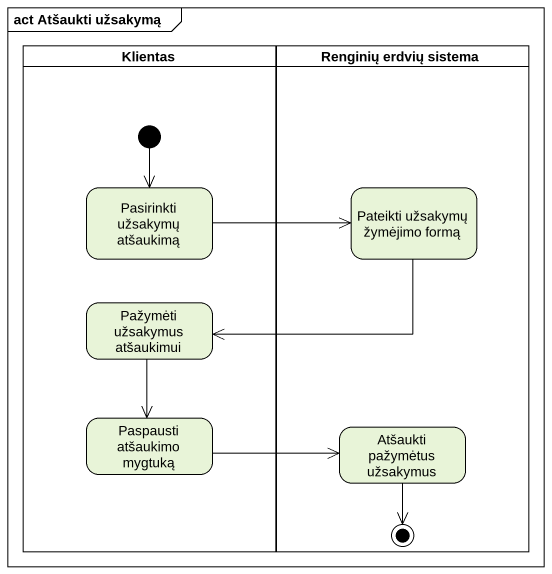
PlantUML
@startuml
mainframe act Atšaukti užsakymą
hide empty description
state Klientas <<partition>> {
  state "Pasirinkti užsakymų atšaukimą" as Pasirinkti_užsakymų
  state "Pažymėti užsakymus atšaukimui" as Pažymėti_užsakymus
  state "Paspausti atšaukimo mygtuką" as Paspausti_atšaukimo_mygtuką
  [*] --> Pasirinkti_užsakymų
}
state "Renginių erdvių sistema" as Renginių_erdvių_sistema <<partition>> {
  state "Pateikti užsakymų žymėjimo formą" as Pateikti_užsakymų_žymėjimo
  state "Atšaukti pažymėtus užsakymus" as Atšaukti_pažymėtus_užsakymus
  Atšaukti_pažymėtus_užsakymus --> [*]
}
Pasirinkti_užsakymų -right-> Pateikti_užsakymų_žymėjimo
Pateikti_užsakymų_žymėjimo -left-> Pažymėti_užsakymus
Pažymėti_užsakymus --> Paspausti_atšaukimo_mygtuką
Paspausti_atšaukimo_mygtuką -right-> Atšaukti_pažymėtus_užsakymus
@enduml
